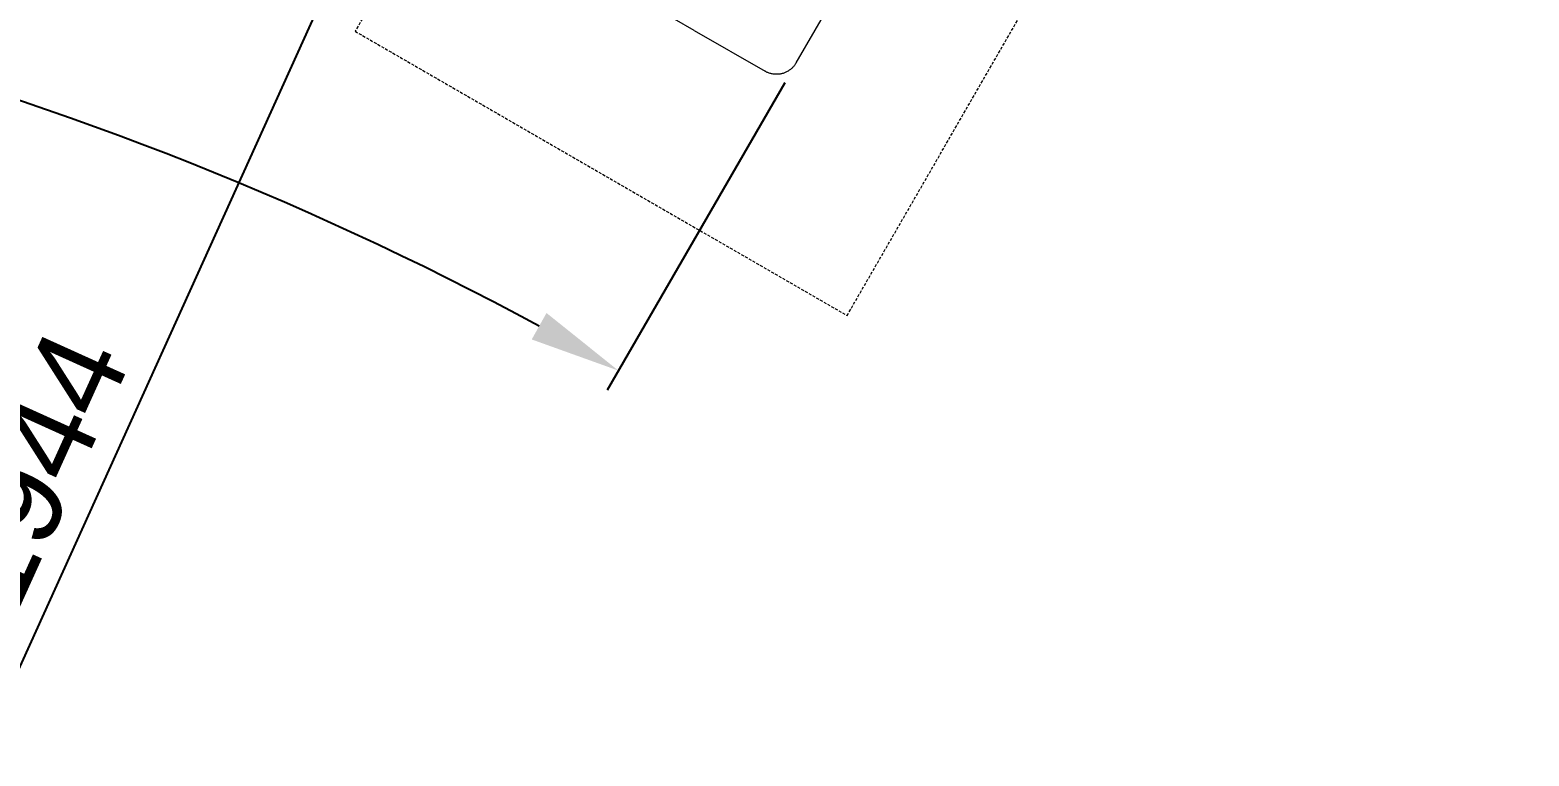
# Model space of a CAD drawing. Header units: millimetres. Extents: x -427 to 4679, y -324 to 2971.
# Drawn here: x 1260 to 1919, y 650 to 969 of the extents above; entities that cross this region are included whole.
import ezdxf

# ---------------------------------------------------------------- set-up
doc = ezdxf.new("R2010")
doc.units = ezdxf.units.MM
doc.linetypes.add('HIDDEN', pattern=[1.905, 1.27, -0.635])
for name, color, linetype, lineweight in [('ZANO_R', 7, 'Continuous', 0), ('ZANO_R_przerywana', 7, 'HIDDEN', 0), ('ZANO_W', 1, 'Continuous', 0)]:
    doc.layers.add(name, color=color, linetype=linetype, lineweight=lineweight)
doc.styles.add('Arial', font='arial.ttf')
doc.styles.get("Standard").update_dxf_attribs({"font": 'ARIALUNI.TTF'})
doc.dimstyles.new('pl i ang', dxfattribs={"dimtxt": 50, "dimasz": 50, "dimexe": 1.25, "dimexo": 0.625, "dimgap": 10, "dimtad": 1, "dimtoh": 1, "dimtxsty": 'Standard', "dimcen": 2.5, "dimclrd": 1, "dimclre": 1, "dimclrt": 1, "dimadec": 0, "dimazin": 0, "dimtfac": 1, "dimtmove": 0, "dimatfit": 3, "dimfxl": 1, "dimarcsym": 1})

# ---------------------------------------------------------------- blocks, each defined once
blk = doc.blocks.new('*D499')
at = {"layer": 'ZANO_W', "color": 1, "lineweight": -2}
for p, q in [((4.59, 946.46), (82.72, 811.08)), ((1591.69, 946.11), (1513.51, 810.76))]:
    blk.add_line(p, q, dxfattribs=at)
blk.add_arc((797.84, -428.18), 1440.79, 61.57819, 118.39674, dxfattribs=at)
at = {"layer": 'ZANO_W', "color": 1}
for points in [[(109.39, 845.07), (115.89, 833.43), (77.72, 819.74)], [(1480.35, 833.13), (1486.85, 844.77), (1518.51, 819.42)]]:
    blk.add_solid(points, dxfattribs=at)
at = {"layer": 'ZANO_W', "color": 1, "insert": (798.16, 1043.29), "char_height": 40, "attachment_point": 5, "rotation": 359.98746, "style": 'Arial'}
blk.add_mtext('60%%d', dxfattribs=at)
blk = doc.blocks.new('*D526')
at = {"layer": 'ZANO_W', "color": 1, "lineweight": -2}
blk.add_line((1583.02, 1414.06), (1243.55, 663.88), dxfattribs=at)
at = {"layer": 'ZANO_W', "color": 1}
blk.add_solid([(1589.09, 1411.32), (1576.95, 1416.81), (1599.51, 1450.51)], dxfattribs=at)
at = {"layer": 'ZANO_W', "color": 1, "insert": (1252.43, 757.31), "char_height": 40, "attachment_point": 5, "rotation": 65.65221, "style": 'Arial'}
blk.add_mtext('R1944', dxfattribs=at)

msp = doc.modelspace()

# ---------------------------------------------------------------- linework, layer by layer
at = {"layer": 'ZANO_R'}
for p, q in [((1596.69, 954.77), (1811.78, 1327.12)), ((1551.86, 969.12), (1543.24, 974.1)), ((1551.86, 969.12), (1583.03, 951.12)), ((1583.33, 950.95), (1583.03, 951.12)), ((1583.64, 950.79), (1583.33, 950.95)), ((1583.94, 950.65), (1583.64, 950.79)), ((1584.26, 950.52), (1583.94, 950.65)), ((1584.58, 950.39), (1584.26, 950.52)), ((1584.9, 950.28), (1584.58, 950.39)), ((1585.23, 950.18), (1584.9, 950.28)), ((1585.55, 950.09), (1585.23, 950.18)), ((1585.89, 950.01), (1585.55, 950.09)), ((1586.22, 949.94), (1585.89, 950.01)), ((1589.96, 949.96), (1589.62, 949.9)), ((1590.29, 950.03), (1589.96, 949.96)), ((1590.62, 950.12), (1590.29, 950.03)), ((1590.95, 950.21), (1590.62, 950.12)), ((1591.27, 950.31), (1590.95, 950.21)), ((1591.6, 950.43), (1591.27, 950.31)), ((1591.91, 950.56), (1591.6, 950.43)), ((1592.22, 950.7), (1591.91, 950.56)), ((1592.53, 950.84), (1592.22, 950.7)), ((1592.83, 951), (1592.53, 950.84)), ((1593.13, 951.17), (1592.83, 951)), ((1593.42, 951.35), (1593.13, 951.17)), ((1593.71, 951.54), (1593.42, 951.35)), ((1593.98, 951.74), (1593.71, 951.54)), ((1594.26, 951.95), (1593.98, 951.74)), ((1594.52, 952.16), (1594.26, 951.95)), ((1594.78, 952.39), (1594.52, 952.16)), ((1595.02, 952.62), (1594.78, 952.39)), ((1595.26, 952.87), (1595.02, 952.62)), ((1595.5, 953.12), (1595.26, 952.87)), ((1595.72, 953.37), (1595.5, 953.12)), ((1595.93, 953.64), (1595.72, 953.37)), ((1596.14, 953.91), (1595.93, 953.64)), ((1596.33, 954.19), (1596.14, 953.91)), ((1596.52, 954.48), (1596.33, 954.19)), ((1596.69, 954.77), (1596.52, 954.48)), ((1586.56, 949.88), (1586.22, 949.94)), ((1586.9, 949.84), (1586.56, 949.88)), ((1587.24, 949.81), (1586.9, 949.84)), ((1587.58, 949.79), (1587.24, 949.81)), ((1587.92, 949.78), (1587.58, 949.79)), ((1588.26, 949.78), (1587.92, 949.78)), ((1588.6, 949.79), (1588.26, 949.78)), ((1588.94, 949.82), (1588.6, 949.79)), ((1589.28, 949.85), (1588.94, 949.82)), ((1589.62, 949.9), (1589.28, 949.85))]:
    msp.add_line(p, q, dxfattribs=at)
at = {"layer": 'ZANO_R_przerywana'}
for p, q in [((1619.12, 843.66), (1919.24, 1363.21)), ((1442.04, 1036.91), (1402.64, 968.7)), ((1402.64, 968.7), (1619.12, 843.66))]:
    msp.add_line(p, q, dxfattribs=at)

# ---------------------------------------------------------------- dimensions: what is measured, and where the dimension line sits
at = {"layer": 'ZANO_W'}
dim = msp.add_radius_dim(center=(797.86, -321), mpoint=(1599.51, 1450.51), dimstyle='pl i ang', override={"dimtxt": 40, "dimasz": 40, "dimexe": 10, "dimexo": 10, "dimtoh": 0, "dimdec": 0, "dimtxsty": 'Arial', "dimtdec": 0, "dimtmove": 1}, dxfattribs=at)
dim.commit()
dim.dimension.update_dxf_attribs({"geometry": '*D526', "text_midpoint": (1280.15, 744.77), "dimtype": 164})
dim = msp.add_angular_dim_2l(base=(1048.34, 990.67), line1=((1596.69, 954.77), (1811.78, 1327.12)), line2=((-215.33, 1327.56), (-0.41, 955.12)), dimstyle='pl i ang', override={"dimtxt": 40, "dimasz": 40, "dimexe": 10, "dimexo": 10, "dimtoh": 0, "dimdec": 0, "dimtxsty": 'Arial', "dimtdec": 0, "dimtmove": 1}, dxfattribs=at)
dim.commit()
dim.dimension.update_dxf_attribs({"geometry": '*D499', "text_midpoint": (798.16, 1043.29)})

doc.saveas('drawing.dxf')
